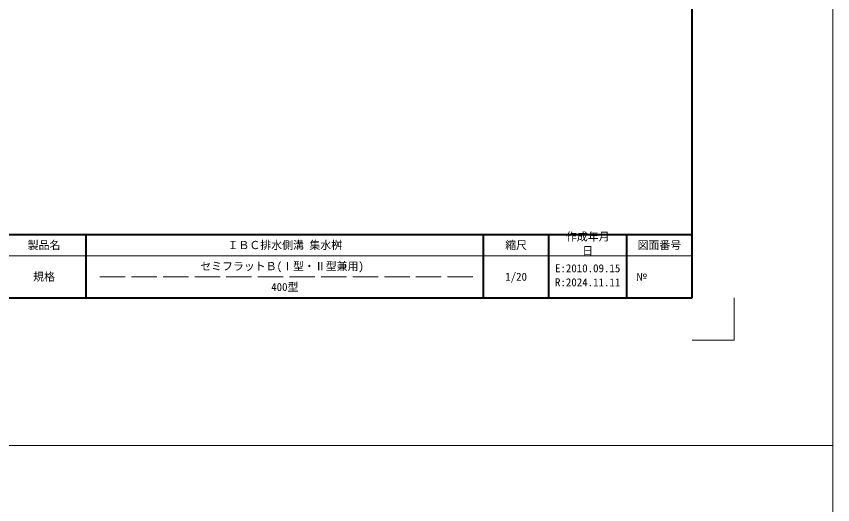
# Model space of a CAD drawing. Units: millimetres at full size; details may follow other scales. Extents: x -22536 to 51867, y -19720 to 38340.
# Drawn here: x -7141 to -3267, y 30419 to 32735 of the extents above; entities that cross this region are included whole.
import ezdxf
from ezdxf.enums import TextEntityAlignment as Align

# ---------------------------------------------------------------- set-up
doc = ezdxf.new("R2010")
doc.units = ezdxf.units.MM
doc.header["$LTSCALE"] = 20
doc.linetypes.add('DASHED', pattern=[7.5, 6, -1.5])
for name, color, linetype, lineweight in [('0_2', 5, 'Continuous', 13), ('Defpoints_3', 1, 'Continuous', 13), ('図枠', 7, 'Continuous', 5)]:
    doc.layers.add(name, color=color, linetype=linetype, lineweight=lineweight)
doc.styles.add('ＭＳ ゴシック', font='')
doc.styles.get('ＭＳ ゴシック').set_extended_font_data('MS Gothic')

msp = doc.modelspace()

# ---------------------------------------------------------------- linework, layer by layer
at = {"layer": '0_2'}
for p, q in [((-3267.22, 38340.08), (-3267.22, 16419.83)), ((-22536.1, 30700), (-3267.22, 30700))]:
    msp.add_line(p, q, dxfattribs=at)
at = {"layer": 'Defpoints_3'}
for p in [(-3734.44, 31400), (-3934.44, 31200)]:
    msp.add_line(p, (-3734.44, 31200), dxfattribs=at)
at = {"layer": '図枠', "lineweight": 40}
for p, q in [((-3934.44, 31400), (-3934.44, 36940)), ((-11734.44, 31700), (-3934.44, 31700)), ((-6809.44, 31400), (-6809.44, 31700)), ((-4924.44, 31400), (-4924.44, 31700)), ((-4614.44, 31400), (-4614.44, 31700)), ((-4244.44, 31400), (-4244.44, 31700)), ((-11734.44, 31400), (-3934.44, 31400))]:
    msp.add_line(p, q, dxfattribs=at)
at = {"layer": '図枠', "lineweight": 13}
msp.add_line((-3934.44, 31600), (-7209.44, 31600), dxfattribs=at)
at = {"layer": '図枠', "linetype": 'DASHED', "lineweight": 9}
msp.add_line((-4974.44, 31500), (-6759.44, 31500), dxfattribs=at)

# ---------------------------------------------------------------- texts
at = {"layer": '図枠', "style": 'ＭＳ ゴシック'}
for s, p in [('作成年月', (-4533.04, 31709.23)), ('日', (-4455.34, 31642.57)), ('E:2010.09.15', (-4584.84, 31559.23)), ('R:2024.11.11', (-4584.84, 31492.57))]:
    msp.add_text(s, height=37.98, dxfattribs=at).set_placement(p, align=Align.TOP_LEFT)
for s, p in [('製品名', (-7009.44, 31650)), ('ＩＢＣ排水側溝 集水桝', (-5866.94, 31650)), ('縮尺', (-4769.44, 31650)), ('図面番号', (-4089.44, 31650)), ('セミフラットＢ(Ⅰ型・Ⅱ型兼用) ', (-5866.94, 31550)), ('規格', (-7009.44, 31500)), ('1/20', (-4769.44, 31500)), ('400型', (-5866.94, 31451.48))]:
    msp.add_text(s, height=37.98, dxfattribs=at).set_placement(p, align=Align.MIDDLE_CENTER)
msp.add_text('№', height=37.98, dxfattribs=at).set_placement((-4200.09, 31500), align=Align.MIDDLE_LEFT)

doc.saveas('drawing.dxf')
